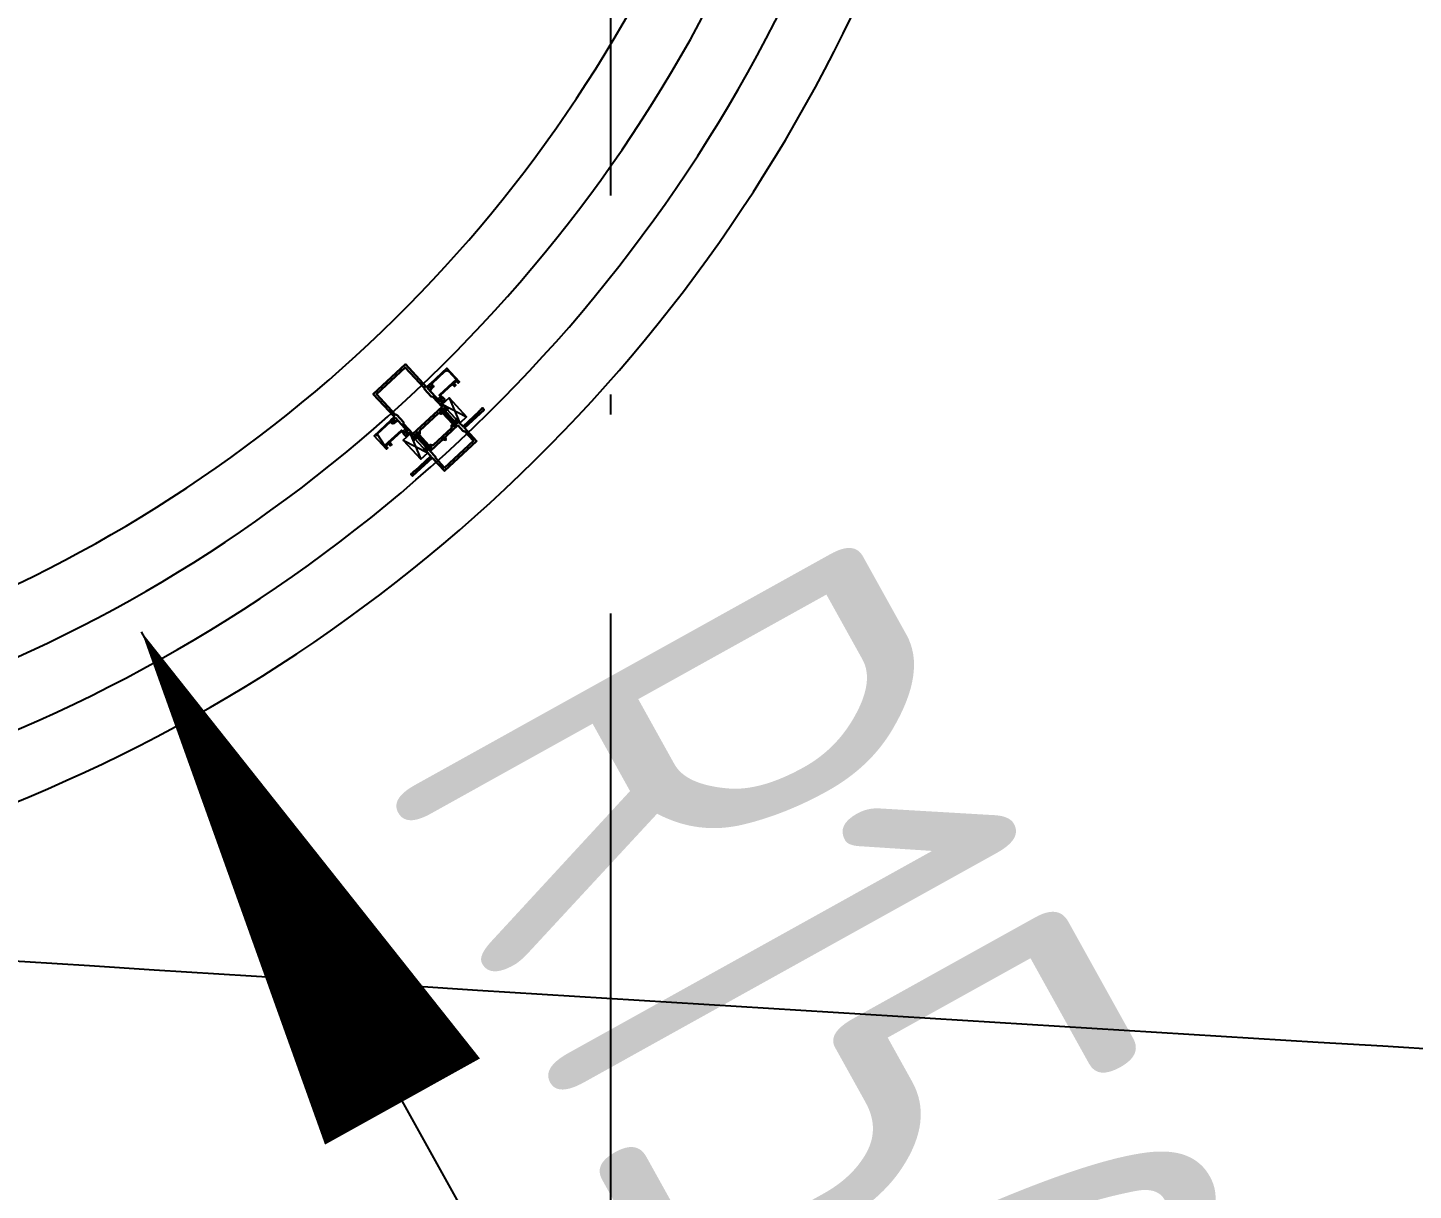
# Model space of a CAD drawing. Header units: inches. Extents: x 0 to 1813292486, y 0 to 3473589894.
# Drawn here: x 600564900 to 600566293, y 3473201471 to 3473202640 of the extents above; entities that cross this region are included whole.
import ezdxf

# ---------------------------------------------------------------- set-up
doc = ezdxf.new("R2010")
doc.units = ezdxf.units.IN
doc.header["$LTSCALE"] = 1000
doc.header["$MEASUREMENT"] = 0
doc.linetypes.add('AX-MALL-GIRD-200$0$DOTE', pattern=[2.4200000000000004, 2, -0.2, 0.02, -0.2])
for name, color, linetype in [('A-Anno-Note', 241, 'Continuous'), ('AX-MALL-DIM-P02$0$A-Anno-Dims', 3, 'Continuous'), ('AX-MALL-DIM-P02$0$A-Detl-Thin', 131, 'Continuous'), ('AX-MALL-GIRD-200$0$A-Grid', 222, 'AX-MALL-GIRD-200$0$DOTE'), ('AX-MALL-P02-200$0$A-Anno-Note', 241, 'Continuous'), ('AX-MALL-WALL-P02$0$A-Anno-Note', 241, 'Continuous'), ('AX-MALL-WALL-P02-QT$0$A-Anno-Note', 241, 'Continuous'), ('AX-MALL-WALL-P02-QT$0$A-Curt', 151, 'Continuous'), ('AX-MALL-WALL-P02-QT$0$A-Detl-Patt', 8, 'Continuous'), ('AX-MALL-WALL-P02-QT$0$A-Detl-Thin', 131, 'Continuous'), ('AX-MALL-WALL-P02-QT$0$A-Wind', 4, 'Continuous'), ('AX-MALL-WALL-P02-QT$0$GASKET', 2, 'Continuous'), ('AX-MALL-WALL-P02-QT$0$STSF', 2, 'Continuous'), ('AX-MALL-ZTKD-P02$0$A-Anno-Note', 241, 'Continuous')]:
    doc.layers.add(name, color=color, linetype=linetype)
doc.layers.add('AX-MALL-WALL-P02-QT$0$AM_SUPPR', color=6, linetype='Continuous', lineweight=30)
doc.styles.add('AX-MALL-DIM-P02$0$_TCH_DIM', font='gbenor.shx')
doc.styles.add('AX-MALL-DIM-P02$0$_TCH_DIM_T3', font='gbenor.shx')
doc.dimstyles.new('AX-MALL-DIM-P02$0$_TCH_ARROW&&180', dxfattribs={"dimtxt": 535.5, "dimasz": 540, "dimexe": 450, "dimexo": 450, "dimgap": 137.25, "dimtad": 1, "dimdec": 0, "dimzin": 0, "dimdsep": 46, "dimtxsty": 'AX-MALL-DIM-P02$0$_TCH_DIM_T3', "dimcen": 0.09, "dimclrt": 7, "dimaunit": 1, "dimadec": 3, "dimazin": 2, "dimtfac": 1, "dimtdec": 0, "dimtix": 1, "dimtmove": 2, "dimatfit": 3, "dimfxl": 500, "dimtolj": 1, "dimtzin": 0, "dimarcsym": 0})

# ---------------------------------------------------------------- blocks, each defined once
blk = doc.blocks.new('AX-MALL-GIRD-200')
at = {"layer": 'AX-MALL-GIRD-200$0$A-Grid'}
blk.add_line((600401631.5671628, 3473162765.920172), (600362902.028213, 3473058802.19309), dxfattribs=at)
blk = doc.blocks.new('AX-MALL-WALL-P02-QT$0$tj')
at = {"layer": 'AX-MALL-WALL-P02-QT$0$A-Detl-Patt'}
h = blk.add_hatch(dxfattribs=at)
h.set_pattern_fill('STEEL', color=256, scale=100.0000000000001, angle=50.43183869082386)
h.set_pattern_definition([(75.00000000004839, (-14278.19445574284, 156289.8254051208), (-153.3407249234246, 41.08752340989569), []), (75.00000000004839, (-14317.88195610046, 156358.5661673546), (-153.3407249234246, 41.08752340989569), [])])
edge = h.paths.add_edge_path()
edge.add_line((88101.273016572, 47666.64152574539), (87883.93542659283, 47459.84604215622))
edge.add_line((87883.93542659283, 47459.84604215622), (91571.54751467705, 43584.64122533798))
edge.add_arc((262949.389629302, 558937.705083496), 543101.4133620498, 251.6057364187558, 260.0288666978238)
edge.add_arc((172180.8466627672, -2862.146247219684), 27099.9982179492, 64.7128659603706, 96.9316049602786, ccw=False)
edge.add_arc((262948.9730309481, 558936.3205539446), 543099.9677998082, 261.6155114784545, 271.7251478115656)
edge.add_line((279298.9759148359, 16082.51663446426), (279298.9759315252, 16382.65274763107))
edge.add_arc((262948.9742454757, 558936.3204835369), 542799.9676941936, 261.62020364125146, 271.7261014454634, ccw=False)
edge.add_arc((172180.8456921196, -2862.14609140989), 27400.00151046549, 64.80631838577902, 96.83815911678944)
edge.add_arc((262949.394896181, 558937.7037490648), 542801.4137571028, 251.6136389015772, 260.02417327084333, ccw=False)
edge.add_line((91737.26096642017, 43845.69257831573), (88101.273016572, 47666.64152574539))
blk.add_lwpolyline([(88103.03003954887, 47737.33037519455), (87813.24658572674, 47461.60306501389), (91543.92713344097, 43541.13421487808, 0.03677856867194786), (168908.9495433569, 23989.2463850975, -0.1416543586965341), (183742.0972260237, 21592.70785188675, 0.04416604653312874), (279348.9759123325, 16034.00206041336), (279348.9759345055, 16434.18465709686, -0.04414427716130016), (183859.0483468771, 21979.79425859451, 0.1405450684183163), (168919.8474783897, 24393.46752309799, -0.03670519880877311), (91764.87840116024, 43889.20268630981), (88103.03007543087, 47737.33033752441)], format="xyb", dxfattribs=at)
blk.add_lwpolyline([(88101.273016572, 47666.64152574539), (87883.93542659283, 47459.84604215622), (91571.54751467705, 43584.64122533798, 0.0367693963449814), (168910.2986617088, 24039.77597379684, -0.1415142461245126), (183756.7420067787, 21641.08926153183, 0.04414024362697595), (279298.9759148359, 16082.51663446426), (279298.9759315252, 16382.65274763107, -0.04412389944666065), (183844.4648458958, 21931.40288829803, 0.1406825130026793), (168918.4574091434, 24342.94360637665, -0.03671436212623864), (91737.26096642017, 43845.69257831573)], format="xyb", close=True, dxfattribs=at)
blk = doc.blocks.new('AX-MALL-WALL-P02-QT$0$A$C40565891')
h = blk.add_hatch()
h.set_pattern_fill('NET', color=6, scale=0.5, angle=315)
h.set_pattern_definition([(225.0000000000001, (-8954763.885715963, -14331520.94940183), (-1.122532015133644, 1.122532015133643), []), (135.0000000000001, (-8954763.885715963, -14331520.94940183), (1.122532015133643, 1.122532015133644), [])])
edge = h.paths.add_edge_path()
edge.add_line((-2.873205080628395, -1), (-17.1267949193716, -1))
edge.add_arc((-17.12679491817267, -2.000000000321539), 1.000000000321539, 90.00000006869386, 120.0000000686844)
edge.add_line((-17.6267949193716, -1.133974596858025), (-19.29999999888241, -2.099999999627471))
edge.add_line((-19.29999999888241, -2.099999999627471), (-19.59999999962747, -2.099999999627471))
edge.add_arc((-19.60000000055891, -1.700000000186378), 0.3999999994410928, 180.0000001333858, 270.00000013341844, ccw=False)
edge.add_line((-20, -1.700000001117587), (-20, 1.699999999254942))
edge.add_arc((-19.59999999962758, 1.699999999255055), 0.4000000003724153, 89.99999999998369, 180.0000000000163, ccw=False)
edge.add_line((-19.59999999962747, 2.099999999627471), (-19.29999999888241, 2.099999999627471))
edge.add_line((-19.29999999888241, 2.099999999627471), (-17.6267949193716, 1.133974596858025))
edge.add_arc((-17.12679491817268, 2.000000000321516), 1.000000000321515, 239.9999999313152, 269.9999999313065)
edge.add_line((-17.1267949193716, 1), (-2.873205080628395, 1))
edge.add_arc((-2.873205081827319, 2.000000000321497), 1.000000000321497, 270.0000000686933, 300.0000000686851)
edge.add_line((-2.373205080628395, 1.133974596858025), (-0.6999999992549419, 2.099999999627471))
edge.add_line((-0.6999999992549419, 2.099999999627471), (-0.400000000372529, 2.099999999627471))
edge.add_arc((-0.4000000003724153, 1.699999999255056), 0.4000000003724153, -1.63140612130519e-11, 90.00000000001631, ccw=False)
edge.add_line((0, 1.699999999254942), (0, -1.700000001117587))
edge.add_arc((-0.3999999994410927, -1.700000000186378), 0.3999999994410927, 269.99999986658156, 359.99999986661413, ccw=False)
edge.add_line((-0.400000000372529, -2.099999999627471), (-0.6999999992549419, -2.099999999627471))
edge.add_line((-0.6999999992549419, -2.099999999627471), (-2.373205080628395, -1.133974596858025))
edge.add_arc((-2.873205081827309, -2.00000000032146), 1.00000000032146, 59.99999993131432, 89.9999999313073)
at = {"layer": 'AX-MALL-WALL-P02-QT$0$STSF', "lineweight": 40}
blk.add_lwpolyline([(-2.873205080628395, -1), (-17.1267949193716, -1, 0.1316524975873539), (-17.6267949193716, -1.133974596858025), (-19.29999999888241, -2.099999999627471), (-19.59999999962747, -2.099999999627471, -0.4142135623732616), (-20, -1.700000001117587), (-20, 1.699999999254942, -0.4142135623732612), (-19.59999999962747, 2.099999999627471), (-19.29999999888241, 2.099999999627471), (-17.6267949193716, 1.133974596858025, 0.1316524975873571), (-17.1267949193716, 1), (-2.873205080628395, 1, 0.1316524975873597), (-2.373205080628395, 1.133974596858025), (-0.6999999992549419, 2.099999999627471), (-0.400000000372529, 2.099999999627471, -0.4142135623732616), (0, 1.699999999254942), (0, -1.700000001117587, -0.4142135623732616), (-0.400000000372529, -2.099999999627471), (-0.6999999992549419, -2.099999999627471), (-2.373205080628395, -1.133974596858025, 0.1316524975873647)], format="xyb", close=True, dxfattribs=at)
blk = doc.blocks.new('AX-MALL-WALL-P02-QT$0$A$C448B1DB9')
at = {"layer": 'AX-MALL-WALL-P02-QT$0$AM_SUPPR', "color": 3}
for points in [[(-12.4851149469614, 46.59999999962747), (12.4851149469614, 46.59999999962747, -0.2660794268336467), (13.34762861579657, 46.10603376291692), (14.2347533646971, 44.59396623447537, 0.266079426403572), (15.09726703353226, 44.09999999962747), (16.35057590901852, 44.09999999962747, 0.5796797259406589), (16.47945623099804, 44.32503772899508), (15.5, 45.99448045343161), (15.5, 46.29999999888241, -0.414213562373095), (15.80000000074506, 46.59999999962747), (19.21010204218328, 46.59999999962747, 0.1962615707062706), (19.3500728905201, 46.65714285336435, -0.664494698151357), (20.20000000111759, 46.29999999888241), (20.20000000111759, 46.220524456352), (19.86630744114518, 44.32805990986526, -0.3107450373417215), (19.70075406879187, 44.13405220583081), (19.54823619127274, 44.09318516403437, 0.5773502703764628), (19.45857864432037, 43.75857864320278), (19.83806201256812, 43.37909527495503, 0.1763269799607178), (19.96205222047865, 43.32127769105136), (22.68256885185838, 43.10076105967164, 0.5486187836891172), (22.88793852366507, 43.36840402893722), (22.30558614991605, 44.96840402856469, 0.3152987896086648), (22.11764762550592, 45.09999999962747), (21.90000000037253, 45.09999999962747, -0.4142135651008757), (21.69999999925494, 45.29999999888241), (21.69999999925494, 46.29999999888241, -0.414213562373095), (22, 46.59999999962747), (22.00006623007357, 52.39983759261668), (27.00012849830091, 52.39983759261668), (27.00012849830091, 55.10694437474012), (25.85368189029396, 56.25339098647237, 0.6681786360141788), (25.00012849830091, 55.89983759261668), (25.00012849830091, 54.39983759261668), (22.00006623007357, 54.39983759261668), (22.00012849830091, 72.39983759261668), (25.00012849830091, 72.39983759261668), (25.00012849830091, 70.89983759261668, 0.6681786369667387), (25.85368188843131, 70.54628420248628), (27.00012849830091, 71.69273081235588), (27.00012849830091, 73.89983759261668), (22.00006623007357, 73.89983759261668), (22, 105.1999999992549), (-22, 105.1999999992549), (-22.00006623007357, 73.89983759261668), (-27.00012849830091, 73.89983759261668), (-27.00012849830091, 71.69273081235588), (-25.85368188843131, 70.54628420248628, 0.6681786369667387), (-25.00012849830091, 70.89983759261668), (-25.00012849830091, 72.39983759261668), (-22.00012849830091, 72.39983759261668), (-22.00006623007357, 54.39983759261668), (-25.00012849830091, 54.39983759261668), (-25.00012849830091, 55.89983759261668, 0.6681786360141788), (-25.85368189029396, 56.25339098647237), (-27.00012849830091, 55.10694437474012), (-27.00012849830091, 52.39983759261668), (-22.00006623007357, 52.39983759261668), (-22, 46.59999999962747, -0.414213562373095), (-21.69999999925494, 46.29999999888241), (-21.69999999925494, 45.29999999888241, -0.4142135651008757), (-21.90000000037253, 45.09999999962747), (-22.11764762550592, 45.09999999962747, 0.3152987896086648), (-22.30558614991605, 44.96840402856469), (-22.88793852366507, 43.36840402893722, 0.5486187836891172), (-22.68256885185838, 43.10076105967164), (-19.96205222047865, 43.32127769105136, 0.1763269799607178), (-19.83806201256812, 43.37909527495503), (-19.45857864432037, 43.75857864320278, 0.5773502703764628), (-19.54823619127274, 44.09318516403437), (-19.70075406879187, 44.13405220583081, -0.3107450373417215), (-19.86630744114518, 44.32805990986526), (-20.20000000111759, 46.220524456352), (-20.20000000111759, 46.29999999888241, -0.664494698151357), (-19.3500728905201, 46.65714285336435, 0.1962615707062706), (-19.21010204218328, 46.59999999962747), (-15.80000000074506, 46.59999999962747, -0.414213562373095), (-15.5, 46.29999999888241), (-15.5, 45.99448045343161), (-16.47945623099804, 44.32503772899508, 0.5796797259406589), (-16.35057590901852, 44.09999999962747), (-15.09726703353226, 44.09999999962747, 0.266079426403572), (-14.2347533646971, 44.59396623447537), (-13.34762861579657, 46.10603376291692, -0.2660794268336467), (-12.4851149469614, 46.59999999962747), (-12.4851149469614, 46.59999999962747)], [(-12.4851149469614, 26.59999999962747), (-12.4851149469614, 26.59999999962747, -0.266079426695036), (-13.34762861579657, 27.09396623633802), (-14.2347533646971, 28.60603376477957, 0.2660794267352428), (-15.09726703539491, 29.09999999962747), (-16.35057590901852, 29.09999999962747, 0.5796797243171364), (-16.47945623099804, 28.8749622721225), (-15.50000000186265, 27.20551954582334), (-15.50000000186265, 26.90000000037253, -0.414213562429924), (-15.80000000074506, 26.59999999962747), (-19.21010204218328, 26.59999999962747, 0.196261570738114), (-19.3500728905201, 26.54285714589059, -0.6644947009864839), (-20.20000000111759, 26.90000000037253), (-20.20000000111759, 26.97947554476559), (-19.86630744114518, 28.87194008938968, -0.3107450376907102), (-19.70075406879187, 29.06594779342413), (-19.54823619127274, 29.10681483522058, 0.5773502691095918), (-19.45857864432037, 29.44142135605216), (-19.83806201256812, 29.82090472429991, 0.1763269806166101), (-19.96205222047865, 29.87872230820358), (-22.68256885185838, 30.0992389395833, 0.5486187865199976), (-22.88793852366507, 29.83159597218037), (-22.30558614991605, 28.23159597069025, 0.3152987889515711), (-22.11764762550592, 28.09999999962747), (-21.90000000037253, 28.09999999962747, -0.4142135620321224), (-21.70000000111759, 27.90000000037253), (-21.70000000111759, 26.90000000037253, -0.414213562429924), (-22, 26.59999999962747), (-22.00006226822734, 20), (-44.00006226822734, 20), (-44.00006226822734, 20.40000000037253), (-45.00006226822734, 20.09999999962747), (-45.00006226822734, 20.40000000037253), (-46.00006226822734, 20.09999999962747), (-46.00006226822734, 20.40000000037253), (-47.00006226822734, 20.09999999962747), (-47.00006226822734, 20.40000000037253), (-48.00006226822734, 20.09999999962747), (-48.00006226822734, 20.40000000037253), (-49.00006226822734, 20.40000000037253), (-49.00006226822734, 18), (-22.00007987208664, 18), (-22.00027448311448, 0), (22.00027448311448, 0), (22.00007987208664, 18), (49.00006226822734, 18), (49.00006226822734, 20.40000000037253), (48.00006226822734, 20.40000000037253), (48.00006226822734, 20.09999999962747), (47.00006226822734, 20.40000000037253), (47.00006226822734, 20.09999999962747), (46.00006226822734, 20.40000000037253), (46.00006226822734, 20.09999999962747), (45.00006226822734, 20.40000000037253), (45.00006226822734, 20.09999999962747), (44.00006226822734, 20.40000000037253), (44.00006226822734, 20), (22.00006226822734, 20), (22, 26.59999999962747, -0.414213562429924), (21.70000000111759, 26.90000000037253), (21.70000000111759, 27.90000000037253, -0.4142135620321224), (21.90000000037253, 28.09999999962747), (22.11764762550592, 28.09999999962747, 0.3152987889515711), (22.30558614991605, 28.23159597069025), (22.88793852366507, 29.83159597218037, 0.5486187865199976), (22.68256885185838, 30.0992389395833), (19.96205222047865, 29.87872230820358, 0.1763269806166101), (19.83806201256812, 29.82090472429991), (19.45857864432037, 29.44142135605216, 0.5773502691095918), (19.54823619127274, 29.10681483522058), (19.70075406879187, 29.06594779342413, -0.3107450376907102), (19.86630744114518, 28.87194008938968), (20.20000000111759, 26.97947554476559), (20.20000000111759, 26.90000000037253, -0.6644947009864839), (19.3500728905201, 26.54285714589059, 0.196261570738114), (19.21010204218328, 26.59999999962747), (15.80000000074506, 26.59999999962747, -0.414213562429924), (15.50000000186265, 26.90000000037253), (15.50000000186265, 27.20551954582334), (16.47945623099804, 28.8749622721225, 0.5796797243171364), (16.35057590901852, 29.09999999962747), (15.09726703539491, 29.09999999962747, 0.2660794267352428), (14.2347533646971, 28.60603376477957), (13.34762861579657, 27.09396623633802, -0.266079426695036), (12.4851149469614, 26.59999999962747), (-12.4851149469614, 26.59999999962747)]]:
    blk.add_lwpolyline(points, format="xyb", dxfattribs=at)
for points in [[(-19.80000000074506, 103), (-19.80000000074506, 103), (-19.80000000074506, 74.70021012425423), (-19, 73.70021012425423), (-19, 68.70021012425423), (-19, 63.70021012425423), (-20, 62.70021012425423), (-20, 48.79999999888241), (20, 48.79999999888241), (20, 62.70021012425423), (19, 63.70021012425423), (19, 68.70021012425423), (19, 73.70021012425423), (19.80000000074506, 74.70021012425423), (19.80000000074506, 103), (-19.80000000074506, 103)], [(-19.00002541579306, 24.40000000037253), (-19.00002541579306, 16.59999999962747), (-19.80010420456529, 15.5998957939446), (-19.80024906992912, 2.199999999254942), (-19.80000000074506, 2.199999999254942), (19.80024906992912, 2.199999999254942), (19.80010420456529, 15.5998957939446), (19.00002541579306, 16.59999999962747), (19.00002541579306, 24.40000000037253), (-19.00002541579306, 24.40000000037253)]]:
    blk.add_lwpolyline(points, dxfattribs=at)
at = {"color": 6, "ltscale": 10, "xscale": -1, "rotation": 90}
blk.add_blockref('AX-MALL-WALL-P02-QT$0$A$C40565891', (-17.70394427329302, 26.59999999962747), dxfattribs=at)
at = {"color": 6, "ltscale": 10, "rotation": 270}
blk.add_blockref('AX-MALL-WALL-P02-QT$0$A$C40565891', (17.70394427329302, 26.59999999962747), dxfattribs=at)
blk = doc.blocks.new('AX-MALL-WALL-P02-QT$0$A$C45704BEF')
at = {"color": 3, "ltscale": 10}
blk.add_lwpolyline([(18.80000000074506, -25.00024726614356), (17.5, -25.00024726614356), (17.5, -23.00024726614356), (15.49870925210416, -23.00024726614356), (15.49870925210416, -6.999231616035104), (18.4997000452131, -6.999231616035104), (18.49987648613751, -5.299231618642807, 0.4142135623695433), (18.19987648539245, -4.999231617897749), (17.80005405470729, -4.999231617897749, 0.4140000559725384), (17.50005413405597, -5.299012914299965), (17.49969883821905, -5.699499286711216, -0.483847094079415), (17.13052784092724, -5.991148311644793), (15.89966636151075, -5.699231617152691), (15.89966636151075, -1.299031617119908), (17.1397417280823, -1.005294770002365, -0.4741802569087657), (17.49969902634621, -1.298974558711052), (17.50005413405597, -1.699460931122303, 0.4140000559734259), (17.80005405470729, -1.999242229387164), (18.19987648539245, -1.999242229387164, 0.4142135624494586), (18.49987648613751, -1.699242228642106), (18.49987648613751, 0.0007206704467535019), (0, 0), (0, -22.90028521977365), (1, -22.90028521977365), (1, -22.40028521977365), (3, -22.40028521977365, -0.414213562373095), (3.5, -22.90028521977365), (3.5, -25.00028521940112), (2.913615984842181, -25.46520863845944, 0.4988684829111732), (2.92562854103744, -25.94440526142716), (5.025628542527556, -27.44440526142716, 0.8192868568614478), (5.455046217888594, -27.04232501238585), (4.5, -25.50028521940112), (4.5, -22.90028521977365, 0.414213562373095), (3, -21.40028521977365), (1, -21.40028521977365), (1, -3.19995454326272, -0.4142094303452601), (3.199968963861465, -0.9999545440077782), (14.5, -0.9996059481054544), (14.5, -5.999231616035104), (14.5, -5.999231616035104), (14.5, -24.00024726614356), (16.5, -24.00024726614356), (16.5, -25.00024726614356), (16.5, -27.20351210050285, 0.6582415972160955), (17.34365977905691, -27.56668968312442), (19.14365977980196, -25.86342484690249, 0.6827143578984822), (18.79383949562907, -25.00028521940112)], format="xyb", dxfattribs=at)
blk = doc.blocks.new('AX-MALL-WALL-P02-QT$0$尺寸分格点')
at = {"ltscale": 10}
h = blk.add_hatch(color=1, dxfattribs=at)
h.dxf.hatch_style = 1
edge = h.paths.add_edge_path()
edge.add_line((0, -1.5), (-5.470445860503725e-37, 1.862645149230957e-09))
edge.add_line((0, 1.862645149230957e-09), (-1.5, 0))
edge.add_arc((0, 0), 1.5, 180, 270)
edge = h.paths.add_edge_path()
edge.add_line((0, 1.5), (5.470445846917725e-37, 1.862645149230957e-09))
edge.add_line((0, 1.862645149230957e-09), (1.5, 0))
edge.add_arc((0, 0), 1.5, 0, 90)
for p, q in [((-2.5, 0), (2.5, 0)), ((0, -2.5), (0, 2.5))]:
    blk.add_line(p, q)
blk.add_circle((0, 0), 1.5)
blk = doc.blocks.new('AX-MALL-WALL-P02-QT$0$定位点')
blk.add_blockref('AX-MALL-WALL-P02-QT$0$尺寸分格点', (0, 0))
blk = doc.blocks.new('AX-MALL-WALL-P02-QT$0$A$C25E90160')
at = {"color": 6}
for p, q in [((-22.00012849643826, 26.99999999999636), (-31.3309462685138, 0.999999999996362)), ((-31.33094626478851, 27), (-22.00012850016356, 0.999999999992724)), ((22.00012849644554, 26.99999999999636), (31.3309462685138, 0.999999999996362)), ((31.33094626478851, 26.99999999999636), (22.00012850016356, 0.999999999996362))]:
    blk.add_line(p, q, dxfattribs=at)
for points in [[(-22.00012849643826, 26.99999999999636), (-31.33094626478851, 27), (-31.3309462685138, 0.999999999996362), (-22.00012850016356, 0.999999999992724)], [(22.00012849644554, 26.99999999999636), (31.33094626478851, 26.99999999999636), (31.3309462685138, 0.999999999996362), (22.00012850016356, 0.999999999996362)]]:
    blk.add_lwpolyline(points, close=True, dxfattribs=at)
at = {"color": 6, "ltscale": 10}
blk.add_blockref('AX-MALL-WALL-P02-QT$0$A$C448B1DB9', (0, -23.7058460898661), dxfattribs=at)
at = {"color": 6, "ltscale": 10, "xscale": -1, "rotation": 90}
blk.add_blockref('AX-MALL-WALL-P02-QT$0$A$C45704BEF', (-49.90041371807456, 50.1939915027433), dxfattribs=at)
at = {"color": 6, "ltscale": 10, "rotation": 270}
blk.add_blockref('AX-MALL-WALL-P02-QT$0$A$C45704BEF', (49.90041371807456, 50.19399150274694), dxfattribs=at)
at = {"layer": 'AX-MALL-WALL-P02-QT$0$GASKET', "extrusion": (0, 0, -1), "zscale": -1, "rotation": 270}
blk.add_blockref('AX-MALL-WALL-P02-QT$0$定位点', (0, 0), dxfattribs=at)
blk = doc.blocks.new('AX-MALL-WALL-P02-QT$0$mqst2')
at = {"color": 6, "ltscale": 10, "xscale": -1, "rotation": 42.7740662873304}
blk.add_blockref('AX-MALL-WALL-P02-QT$0$A$C25E90160', (351728.9214930534, -45047.23236274719), dxfattribs=at)
blk = doc.blocks.new('AX-MALL-WALL-P02-QT')
at = {"layer": 'AX-MALL-WALL-P02-QT$0$A-Curt'}
for centre, radius, start, end in [((600365476.5144521, 3473069150.502228), 1400.000001541872, 245.8622100806348, 339.5681612341644), ((600365476.514452, 3473069150.502228), 1466.666668229968, 245.9803384829495, 339.5681612245157), ((600365476.5144521, 3473069150.502228), 1533.333334868491, 245.8622100845866, 339.5681612339579), ((600365476.514452, 3473069150.502228), 1600.000001549594, 245.8622100902111, 339.5681612441036)]:
    blk.add_arc(centre, radius, start, end, dxfattribs=at)
at = {"layer": 'AX-MALL-WALL-P02-QT$0$A-Detl-Thin'}
blk.add_lwpolyline([(600364822.2217926, 3473067690.397073, 0.007717200145223701), (600380136.3355124, 3473061109.831645, 0.007717200145223701)], format="xyb", dxfattribs=at)
at = {"layer": 'AX-MALL-WALL-P02-QT$0$A-Anno-Note', "rotation": 339.5681613092181}
blk.add_blockref('AX-MALL-WALL-P02-QT$0$mqst2', (600052179.2710491, 3473232742.396311), dxfattribs=at)
at = {"layer": 'AX-MALL-WALL-P02-QT$0$A-Detl-Thin', "rotation": 339.5681613091762}
blk.add_blockref('AX-MALL-WALL-P02-QT$0$tj', (600144118.6961328, 3473128496.287411), dxfattribs=at)
at = {"layer": 'AX-MALL-WALL-P02-QT$0$A-Wind'}
blk.add_blockref('AX-MALL-GIRD-200', (0, 0), dxfattribs=at)
blk = doc.blocks.new('AX-MALL-WALL-P02')
at = {"layer": 'AX-MALL-WALL-P02$0$A-Anno-Note'}
blk.add_blockref('AX-MALL-WALL-P02-QT', (0, 0), dxfattribs=at)
blk = doc.blocks.new('AX-MALL-ZTKD-P02')
at = {"layer": 'AX-MALL-ZTKD-P02$0$A-Anno-Note'}
blk.add_blockref('AX-MALL-GIRD-200', (0, 0), dxfattribs=at)
blk = doc.blocks.new('*D1054')
at = {"layer": 'AX-MALL-DIM-P02$0$A-Anno-Dims', "color": 0, "lineweight": -2, "transparency": 16777216}
for p, q in [((600366026.5294521, 3473068945.605499), (600365689.1777184, 3473069071.278919)), ((600365237.474194, 3473068614.443532), (600365384.0895503, 3473068943.235164))]:
    blk.add_line(p, q, dxfattribs=at)
for start, end in [(26.58119362833852, 73.59422587279201), (151.9408012838356, 198.953833528289), (245.9668657727426, 339.568161383885)]:
    blk.add_arc((600365476.514452, 3473069150.502225), 676.9405150413513, start, end, dxfattribs=at)
at = {"layer": 'AX-MALL-DIM-P02$0$A-Anno-Dims', "color": 0, "transparency": 16777216}
for points in [[(600366171.7735813, 3473069458.237175), (600365992.032696, 3473069448.582426), (600366110.8673851, 3473068914.187145)], [(600364902.674269, 3473068991.384941), (600364769.8802252, 3473068869.870571), (600365200.8203545, 3473068532.245624)]]:
    blk.add_solid(points, dxfattribs=at)
at = {"layer": 'AX-MALL-DIM-P02$0$A-Anno-Dims', "color": 7, "transparency": 16777216, "insert": (600365581.7534826, 3473068899.750575), "char_height": 535.5, "attachment_point": 5, "rotation": 22.767513574029966, "style": 'AX-MALL-DIM-P02$0$_TCH_DIM_T3'}
blk.add_mtext('\\A1;93°36\'5"', dxfattribs=at)
blk = doc.blocks.new('AX-MALL-DIM-P02')
at = {"layer": 'AX-MALL-DIM-P02$0$A-Anno-Dims'}
blk.add_lwpolyline([(600365782.5482692, 3473067133.587923, 178.2, 0, 0), (600365701.5393176, 3473067667.477003, 0, 0, 0)], format="xyseb", dxfattribs=at)
blk.add_lwpolyline([(600365993.7884251, 3473065741.410758), (600365755.5452853, 3473067311.55095), (600365701.5393176, 3473067667.477003)], dxfattribs=at)
at = {"layer": 'AX-MALL-DIM-P02$0$A-Detl-Thin'}
blk.add_blockref('AX-MALL-ZTKD-P02', (-2.384185791015625e-06, 9.5367431640625e-07), dxfattribs=at)
at = {"layer": 'AX-MALL-DIM-P02$0$A-Anno-Dims', "color": 7, "style": 'AX-MALL-DIM-P02$0$_TCH_DIM', "width": 0.7}
blk.add_text('R1500', height=535.5, rotation=278.627887215671, dxfattribs=at).set_placement((600365872.3043141, 3473067456.950059))
at = {"layer": 'AX-MALL-DIM-P02$0$A-Anno-Dims'}
dim = blk.add_angular_dim_3p(base=(600365560.9742553, 3473068478.851272), center=(600365476.5144519, 3473069150.502226), p1=(600365054.204998, 3473068203.453992), p2=(600366448.2191184, 3473068788.513726), dimstyle='AX-MALL-DIM-P02$0$_TCH_ARROW&&180', override={"dimgap": 0}, dxfattribs=at)
dim.commit()
dim.dimension.update_dxf_attribs({"geometry": '*D1054', "text_midpoint": (600365581.7534823, 3473068899.750575), "dimtype": 133, "text_rotation": 22.76751357402996})
blk = doc.blocks.new('AX-MALL-P02-200')
at = {"layer": 'AX-MALL-P02-200$0$A-Anno-Note'}
blk.add_blockref('AX-MALL-WALL-P02', (0, 0), dxfattribs=at)
blk.add_blockref('AX-MALL-DIM-P02', (0, 0), dxfattribs=at)

msp = doc.modelspace()

# ---------------------------------------------------------------- block references
at = {"layer": 'A-Anno-Note', "rotation": 20.43183869077545}
msp.add_blockref('AX-MALL-P02-200', (1250392458.527329, 9048125.682563305), dxfattribs=at)

doc.saveas('drawing.dxf')
